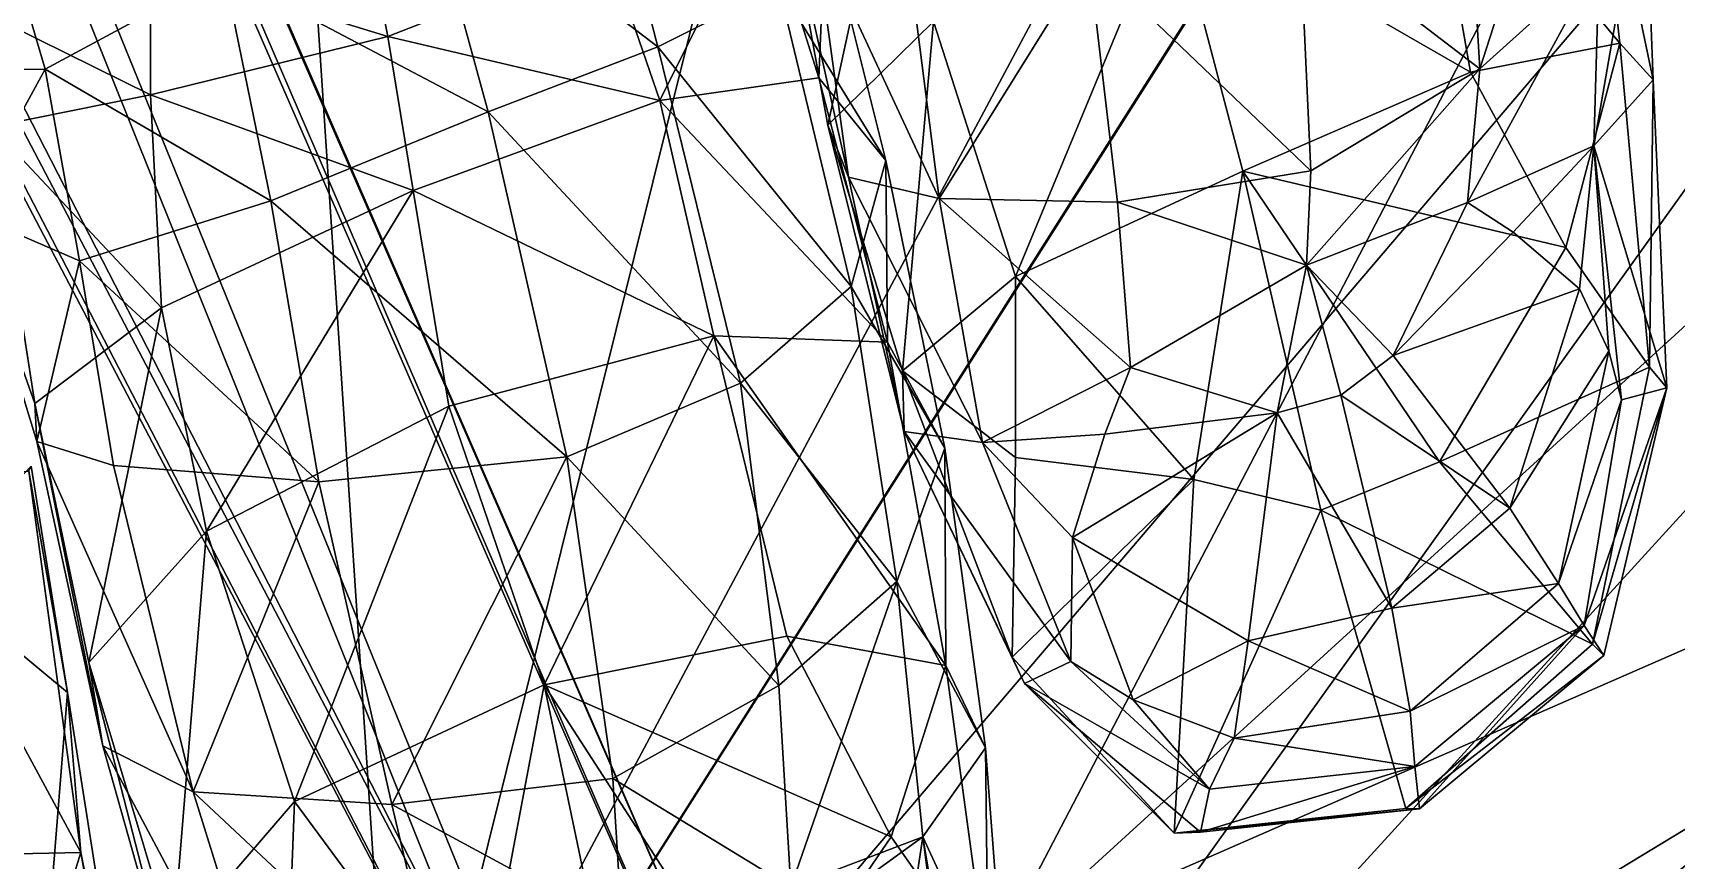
# Model space of a CAD drawing. Header units: metres. Extents: x -7.7 to 8, y -8.9 to 8.6.
# Drawn here: x 1.823 to 2.551, y -5.029 to -4.663 of the extents above; entities that cross this region are included whole.
import ezdxf

# ---------------------------------------------------------------- set-up
doc = ezdxf.new("R2010")
doc.units = ezdxf.units.M
doc.layers.add('LIBERTY', color=1, linetype='CONTINUOUS')

msp = doc.modelspace()

# ---------------------------------------------------------------- linework, layer by layer
at = {"layer": 'LIBERTY', "color": 7}
for points in [[(-7.53329, 8.63299, 0.068), (6.51222, 8.63299, 0.068), (-7.65053, -5.52977, 0.068)], [(-7.65053, -5.52977, 0.068), (6.51222, 8.63299, 0.068), (-7.53329, -5.64701, 0.068)], [(6.51222, 8.63299, 0.068), (6.62947, 8.51574, 0.068), (-7.53329, -5.64701, 0.068)], [(6.62947, 8.51574, 0.068), (6.51222, -5.64701, 0.068), (-7.53329, -5.64701, 0.068)], [(-7.53329, 8.51574, 1.70282), (-7.53329, -5.52977, 1.70282), (6.51222, -5.52977, 1.70282)], [(6.51222, 8.51574, 1.70282), (-7.53329, 8.51574, 1.70282), (6.51222, -5.52977, 1.70282)]]:
    msp.add_3dface(points, dxfattribs=at)
at = {"layer": 'LIBERTY', "color": 2}
for points in [[(0.533366, -2.19211, 45.8943), (2.08611, -5.21478, 47.3809), (0.784772, -2.01529, 45.7752)], [(2.16382, -5.1806, 47.3603), (0.784627, -2.01489, 45.7752), (0.784772, -2.01529, 45.7752)], [(2.16382, -5.1806, 47.3603), (1.01798, -2.55677, 45.9005), (0.784641, -2.01492, 45.7752)], [(2.08611, -5.21478, 47.3809), (2.16382, -5.1806, 47.3603), (0.784772, -2.01529, 45.7752)], [(0.768996, -2.70446, 45.9905), (2.08611, -5.21478, 47.3809), (0.533366, -2.19211, 45.8943)], [(1.01798, -2.55677, 45.9005), (2.15415, -5.19114, 47.3114), (1.011, -2.57185, 45.8611)], [(2.16382, -5.1806, 47.3603), (2.15415, -5.19114, 47.3114), (1.01798, -2.55677, 45.9005)], [(2.07639, -5.22532, 47.332), (0.76221, -2.71966, 45.9567), (1.011, -2.57185, 45.8611)], [(2.15415, -5.19114, 47.3114), (2.07639, -5.22532, 47.332), (1.011, -2.57185, 45.8611)], [(2.07639, -5.22532, 47.332), (0.768996, -2.70446, 45.9905), (0.76221, -2.71966, 45.9567)], [(2.07639, -5.22532, 47.332), (2.08611, -5.21478, 47.3809), (0.768996, -2.70446, 45.9905)]]:
    msp.add_3dface(points, dxfattribs=at)
at = {"layer": 'LIBERTY', "color": 8}
for points in [[(0.837603, -3.58755, 2.08622), (3.07244, -3.49215, 1.70282), (1.26745, -5.03989, 1.70282)], [(3.07402, -3.49209, 1.97996), (0.838988, -3.58749, 2.30801), (1.25611, -5.04654, 1.93382)], [(3.07402, -3.49209, 1.97996), (1.25611, -5.04654, 1.93382), (1.82723, -5.45562, 1.92482)], [(1.26745, -5.03989, 1.70282), (3.07244, -3.49215, 1.70282), (1.82723, -5.45562, 1.70282)], [(3.12937, -3.93, 1.92482), (3.07402, -3.49209, 1.97996), (1.82723, -5.45562, 1.92482)], [(3.07244, -3.49215, 1.70282), (2.08039, -5.39338, 1.70282), (1.82723, -5.45562, 1.70282)], [(3.07244, -3.49215, 1.70282), (3.12937, -3.93, 1.70282), (2.08039, -5.39338, 1.70282)], [(3.00093, -4.385, 1.92482), (3.12937, -3.93, 1.92482), (1.82723, -5.45562, 1.92482)], [(3.12937, -3.93, 1.70282), (3.00093, -4.385, 1.70282), (2.08039, -5.39338, 1.70282)], [(2.58812, -4.05362, 25.1271), (1.98435, -5.18416, 23.3192), (3.04254, -4.72209, 22.5882)], [(2.58812, -4.05362, 25.1271), (2.19497, -4.33821, 25.3996), (1.98435, -5.18416, 23.3192)], [(2.19497, -4.33821, 25.3996), (0.753664, -5.35601, 23.63), (1.98435, -5.18416, 23.3192)], [(2.19497, -4.33821, 25.3996), (1.19433, -4.59307, 25.9095), (0.753664, -5.35601, 23.63)], [(2.65704, -4.95274, 1.92482), (3.00093, -4.385, 1.92482), (1.82723, -5.45562, 1.92482)], [(3.00093, -4.385, 1.70282), (2.65704, -4.95274, 1.70282), (2.08039, -5.39338, 1.70282)], [(1.94279, -4.55399, 23.4351), (0.727654, -4.82437, 23.628), (0.895835, -4.4813, 15.1743)], [(1.94279, -4.55399, 23.4351), (2.69539, -4.50766, 22.9284), (3.04254, -4.72209, 22.5882)], [(2.50727, -4.54363, 2.40518), (2.45811, -4.58436, 2.47888), (2.4637, -4.67863, 2.38639)], [(2.50727, -4.54363, 2.40518), (2.4637, -4.67863, 2.38639), (2.51661, -4.63096, 2.32509)], [(0.727654, -4.82437, 23.628), (1.94279, -4.55399, 23.4351), (1.98435, -5.18416, 23.3192)], [(1.98435, -5.18416, 23.3192), (1.94279, -4.55399, 23.4351), (3.04254, -4.72209, 22.5882)], [(2.513, -4.55286, 2.0994), (2.52571, -4.66723, 2.02465), (2.43915, -4.56365, 1.94736)], [(2.513, -4.55286, 2.0994), (2.54048, -4.68345, 2.14466), (2.52571, -4.66723, 2.02465)], [(2.53662, -4.5836, 2.22238), (2.54048, -4.68345, 2.14466), (2.513, -4.55286, 2.0994)], [(2.07159, -4.55926, 2.48069), (1.99515, -4.58887, 2.51594), (2.09997, -4.6689, 2.47662)], [(2.07159, -4.55926, 2.48069), (2.09997, -4.6689, 2.47662), (2.15354, -4.64205, 2.40227)], [(2.43915, -4.56365, 1.94736), (2.45955, -4.68013, 1.88275), (2.32727, -4.60383, 1.87948)], [(2.43915, -4.56365, 1.94736), (2.52571, -4.66723, 2.02465), (2.45955, -4.68013, 1.88275)], [(1.82888, -4.6787, 2.4356), (1.79589, -4.56674, 2.40882), (1.77607, -4.67883, 2.21499)], [(1.82888, -4.6787, 2.4356), (1.90803, -4.63599, 2.50692), (1.79589, -4.56674, 2.40882)], [(2.17529, -4.70346, 2.19072), (2.15717, -4.60501, 2.26854), (2.20496, -4.56651, 2.07775)], [(2.17529, -4.70346, 2.19072), (2.20496, -4.56651, 2.07775), (2.22199, -4.6577, 2.00117)], [(2.45811, -4.58436, 2.47888), (2.38413, -4.61748, 2.51134), (2.4637, -4.67863, 2.38639)], [(2.53662, -4.5836, 2.22238), (2.51416, -4.7126, 2.24653), (2.54048, -4.68345, 2.14466)], [(2.51661, -4.63096, 2.32509), (2.51416, -4.7126, 2.24653), (2.53662, -4.5836, 2.22238)], [(2.02493, -4.69762, 2.50981), (1.99515, -4.58887, 2.51594), (1.90803, -4.63599, 2.50692)], [(1.99515, -4.58887, 2.51594), (2.02493, -4.69762, 2.50981), (2.09997, -4.6689, 2.47662)], [(2.14594, -4.60223, 2.11284), (2.10083, -4.69257, 1.99232), (2.07798, -4.62614, 1.98242)], [(2.14594, -4.60223, 2.11284), (2.17119, -4.68251, 2.13041), (2.10083, -4.69257, 1.99232)], [(2.17415, -4.61227, 2.26602), (2.17119, -4.68251, 2.13041), (2.14594, -4.60223, 2.11284)], [(1.98055, -4.66422, 1.92396), (1.87549, -4.63195, 1.91217), (1.96922, -4.60781, 1.89978)], [(2.07798, -4.62614, 1.98242), (1.98055, -4.66422, 1.92396), (1.96922, -4.60781, 1.89978)], [(2.18437, -4.72642, 2.28238), (2.15717, -4.60501, 2.26854), (2.17529, -4.70346, 2.19072)], [(2.18437, -4.72642, 2.28238), (2.16936, -4.61723, 2.35991), (2.15717, -4.60501, 2.26854)], [(2.25821, -4.77035, 1.91286), (2.22199, -4.6577, 2.00117), (2.32727, -4.60383, 1.87948)], [(2.25821, -4.77035, 1.91286), (2.32727, -4.60383, 1.87948), (2.35889, -4.72384, 1.81701)], [(2.32727, -4.60383, 1.87948), (2.45955, -4.68013, 1.88275), (2.35889, -4.72384, 1.81701)], [(2.17415, -4.61227, 2.26602), (2.15354, -4.64205, 2.40227), (2.2009, -4.7191, 2.25768)], [(2.22446, -4.73586, 2.35598), (2.16936, -4.61723, 2.35991), (2.18437, -4.72642, 2.28238)], [(2.21008, -4.62272, 2.43169), (2.16936, -4.61723, 2.35991), (2.22446, -4.73586, 2.35598)], [(2.17415, -4.61227, 2.26602), (2.2009, -4.7191, 2.25768), (2.17119, -4.68251, 2.13041)], [(2.29074, -4.62962, 2.4914), (2.21008, -4.62272, 2.43169), (2.22446, -4.73586, 2.35598)], [(2.38413, -4.61748, 2.51134), (2.29074, -4.62962, 2.4914), (2.389, -4.72372, 2.40739)], [(2.38413, -4.61748, 2.51134), (2.389, -4.72372, 2.40739), (2.4637, -4.67863, 2.38639)], [(2.07798, -4.62614, 1.98242), (2.10083, -4.69257, 1.99232), (1.98055, -4.66422, 1.92396)], [(2.30345, -4.73762, 2.40171), (2.29074, -4.62962, 2.4914), (2.22446, -4.73586, 2.35598)], [(2.389, -4.72372, 2.40739), (2.29074, -4.62962, 2.4914), (2.30345, -4.73762, 2.40171)], [(2.51661, -4.63096, 2.32509), (2.45832, -4.73769, 2.31176), (2.51416, -4.7126, 2.24653)], [(2.51661, -4.63096, 2.32509), (2.4637, -4.67863, 2.38639), (2.45832, -4.73769, 2.31176)], [(1.87557, -4.69009, 1.99081), (1.80047, -4.65311, 1.99191), (1.87549, -4.63195, 1.91217)], [(1.92869, -4.73699, 2.50144), (1.90803, -4.63599, 2.50692), (1.82888, -4.6787, 2.4356)], [(1.98055, -4.66422, 1.92396), (1.87557, -4.69009, 1.99081), (1.87549, -4.63195, 1.91217)], [(2.02493, -4.69762, 2.50981), (1.90803, -4.63599, 2.50692), (1.92869, -4.73699, 2.50144)], [(2.15354, -4.64205, 2.40227), (2.09997, -4.6689, 2.47662), (2.18559, -4.7749, 2.36898)], [(2.15354, -4.64205, 2.40227), (2.18559, -4.7749, 2.36898), (2.2009, -4.7191, 2.25768)], [(1.80521, -4.7042, 2.11669), (1.80047, -4.65311, 1.99191), (1.87557, -4.69009, 1.99081)], [(2.20822, -4.81207, 2.07599), (2.17529, -4.70346, 2.19072), (2.22199, -4.6577, 2.00117)], [(2.20822, -4.81207, 2.07599), (2.22199, -4.6577, 2.00117), (2.25821, -4.77035, 1.91286)], [(1.99176, -4.73236, 1.93539), (1.87557, -4.69009, 1.99081), (1.98055, -4.66422, 1.92396)], [(2.10083, -4.69257, 1.99232), (1.99176, -4.73236, 1.93539), (1.98055, -4.66422, 1.92396)], [(2.52571, -4.66723, 2.02465), (2.50182, -4.75767, 1.93351), (2.45955, -4.68013, 1.88275)], [(2.52571, -4.66723, 2.02465), (2.5388, -4.81049, 2.01456), (2.50182, -4.75767, 1.93351)], [(2.52571, -4.66723, 2.02465), (2.54048, -4.68345, 2.14466), (2.5388, -4.81049, 2.01456)], [(2.09997, -4.6689, 2.47662), (2.02493, -4.69762, 2.50981), (2.13655, -4.81754, 2.44366)], [(2.09997, -4.6689, 2.47662), (2.13655, -4.81754, 2.44366), (2.18559, -4.7749, 2.36898)], [(1.79427, -4.74197, 2.28256), (1.82888, -4.6787, 2.4356), (1.77607, -4.67883, 2.21499)], [(1.84403, -4.76348, 2.43736), (1.82888, -4.6787, 2.4356), (1.79427, -4.74197, 2.28256)], [(1.84403, -4.76348, 2.43736), (1.92869, -4.73699, 2.50144), (1.82888, -4.6787, 2.4356)], [(2.17119, -4.68251, 2.13041), (2.20163, -4.79949, 2.07304), (2.10083, -4.69257, 1.99232)], [(2.17119, -4.68251, 2.13041), (2.2009, -4.7191, 2.25768), (2.20163, -4.79949, 2.07304)], [(2.45955, -4.68013, 1.88275), (2.50182, -4.75767, 1.93351), (2.35889, -4.72384, 1.81701)], [(2.4637, -4.67863, 2.38639), (2.38704, -4.76541, 2.34002), (2.45832, -4.73769, 2.31176)], [(2.4637, -4.67863, 2.38639), (2.389, -4.72372, 2.40739), (2.38704, -4.76541, 2.34002)], [(1.88031, -4.78428, 2.065), (1.80521, -4.7042, 2.11669), (1.87557, -4.69009, 1.99081)], [(1.88031, -4.78428, 2.065), (1.87557, -4.69009, 1.99081), (1.99176, -4.73236, 1.93539)], [(2.54048, -4.68345, 2.14466), (2.51416, -4.7126, 2.24653), (2.54655, -4.81969, 2.13307)], [(2.54048, -4.68345, 2.14466), (2.54655, -4.81969, 2.13307), (2.5388, -4.81049, 2.01456)], [(1.99176, -4.73236, 1.93539), (2.10083, -4.69257, 1.99232), (2.12474, -4.79668, 1.93097)], [(2.10083, -4.69257, 1.99232), (2.20163, -4.79949, 2.07304), (2.12474, -4.79668, 1.93097)], [(1.82425, -4.82664, 2.25484), (1.79427, -4.74197, 2.28256), (1.80521, -4.7042, 2.11669)], [(1.82425, -4.82664, 2.25484), (1.80521, -4.7042, 2.11669), (1.88031, -4.78428, 2.065)], [(2.02493, -4.69762, 2.50981), (1.92869, -4.73699, 2.50144), (2.05967, -4.8502, 2.4822)], [(2.02493, -4.69762, 2.50981), (2.05967, -4.8502, 2.4822), (2.13655, -4.81754, 2.44366)], [(2.209, -4.83892, 2.18242), (2.17529, -4.70346, 2.19072), (2.20822, -4.81207, 2.07599)], [(2.18437, -4.72642, 2.28238), (2.17529, -4.70346, 2.19072), (2.209, -4.83892, 2.18242)], [(2.2009, -4.7191, 2.25768), (2.18559, -4.7749, 2.36898), (2.22707, -4.8464, 2.1917)], [(2.2009, -4.7191, 2.25768), (2.22707, -4.8464, 2.1917), (2.20163, -4.79949, 2.07304)], [(2.45832, -4.73769, 2.31176), (2.47851, -4.75076, 2.28972), (2.51416, -4.7126, 2.24653)], [(2.47851, -4.75076, 2.28972), (2.50779, -4.77594, 2.25659), (2.51416, -4.7126, 2.24653)], [(2.51416, -4.7126, 2.24653), (2.50779, -4.77594, 2.25659), (2.52079, -4.8034, 2.23289)], [(2.51416, -4.7126, 2.24653), (2.52079, -4.8034, 2.23289), (2.52648, -4.82499, 2.21589)], [(2.51416, -4.7126, 2.24653), (2.52648, -4.82499, 2.21589), (2.54655, -4.81969, 2.13307)], [(2.24363, -4.84377, 2.2694), (2.18437, -4.72642, 2.28238), (2.209, -4.83892, 2.18242)], [(2.22446, -4.73586, 2.35598), (2.18437, -4.72642, 2.28238), (2.24363, -4.84377, 2.2694)], [(2.33723, -4.86016, 1.9133), (2.25821, -4.77035, 1.91286), (2.35889, -4.72384, 1.81701)], [(2.389, -4.72372, 2.40739), (2.30345, -4.73762, 2.40171), (2.38704, -4.76541, 2.34002)], [(2.39339, -4.8738, 1.90233), (2.33723, -4.86016, 1.9133), (2.35889, -4.72384, 1.81701)], [(2.50182, -4.75767, 1.93351), (2.44587, -4.85232, 1.89613), (2.35889, -4.72384, 1.81701)], [(2.44587, -4.85232, 1.89613), (2.39339, -4.8738, 1.90233), (2.35889, -4.72384, 1.81701)], [(1.90023, -4.88304, 1.99465), (1.88031, -4.78428, 2.065), (1.99176, -4.73236, 1.93539)], [(1.90023, -4.88304, 1.99465), (1.99176, -4.73236, 1.93539), (2.00759, -4.82773, 1.8735)], [(1.99176, -4.73236, 1.93539), (2.12474, -4.79668, 1.93097), (2.00759, -4.82773, 1.8735)], [(1.94998, -4.86128, 2.47497), (1.92869, -4.73699, 2.50144), (1.84403, -4.76348, 2.43736)], [(2.05967, -4.8502, 2.4822), (1.92869, -4.73699, 2.50144), (1.94998, -4.86128, 2.47497)], [(2.30921, -4.81063, 2.32689), (2.22446, -4.73586, 2.35598), (2.24363, -4.84377, 2.2694)], [(2.30345, -4.73762, 2.40171), (2.22446, -4.73586, 2.35598), (2.30921, -4.81063, 2.32689)], [(2.38704, -4.76541, 2.34002), (2.30345, -4.73762, 2.40171), (2.30921, -4.81063, 2.32689)], [(2.38704, -4.76541, 2.34002), (2.42532, -4.80533, 2.31421), (2.45832, -4.73769, 2.31176)], [(2.45832, -4.73769, 2.31176), (2.42532, -4.80533, 2.31421), (2.47851, -4.75076, 2.28972)], [(1.82514, -4.84344, 2.34848), (1.84403, -4.76348, 2.43736), (1.79427, -4.74197, 2.28256)], [(1.82514, -4.84344, 2.34848), (1.79427, -4.74197, 2.28256), (1.82425, -4.82664, 2.25484)], [(2.47851, -4.75076, 2.28972), (2.42532, -4.80533, 2.31421), (2.50779, -4.77594, 2.25659)], [(2.50182, -4.75767, 1.93351), (2.5388, -4.81049, 2.01456), (2.44587, -4.85232, 1.89613)], [(1.85909, -4.854, 2.42133), (1.84403, -4.76348, 2.43736), (1.82514, -4.84344, 2.34848)], [(1.94998, -4.86128, 2.47497), (1.84403, -4.76348, 2.43736), (1.85909, -4.854, 2.42133)], [(2.38704, -4.76541, 2.34002), (2.30921, -4.81063, 2.32689), (2.37402, -4.83072, 2.32302)], [(2.38704, -4.76541, 2.34002), (2.37402, -4.83072, 2.32302), (2.40223, -4.82292, 2.32021)], [(2.38704, -4.76541, 2.34002), (2.40223, -4.82292, 2.32021), (2.42532, -4.80533, 2.31421)], [(2.18559, -4.7749, 2.36898), (2.13655, -4.81754, 2.44366), (2.20573, -4.90533, 2.29385)], [(2.18559, -4.7749, 2.36898), (2.20573, -4.90533, 2.29385), (2.22707, -4.8464, 2.1917)], [(2.25827, -4.8505, 1.97331), (2.20822, -4.81207, 2.07599), (2.25821, -4.77035, 1.91286)], [(2.33723, -4.86016, 1.9133), (2.25827, -4.8505, 1.97331), (2.25821, -4.77035, 1.91286)], [(2.42532, -4.80533, 2.31421), (2.47699, -4.87288, 2.26816), (2.50779, -4.77594, 2.25659)], [(2.50779, -4.77594, 2.25659), (2.47699, -4.87288, 2.26816), (2.52079, -4.8034, 2.23289)], [(1.84828, -4.94107, 2.18355), (1.82425, -4.82664, 2.25484), (1.88031, -4.78428, 2.065)], [(1.84828, -4.94107, 2.18355), (1.88031, -4.78428, 2.065), (1.90023, -4.88304, 1.99465)], [(2.00759, -4.82773, 1.8735), (2.12474, -4.79668, 1.93097), (2.04972, -4.95094, 1.81601)], [(2.12474, -4.79668, 1.93097), (2.15711, -4.9295, 1.87657), (2.04972, -4.95094, 1.81601)], [(2.12474, -4.79668, 1.93097), (2.22745, -4.94247, 2.00741), (2.15711, -4.9295, 1.87657)], [(2.20163, -4.79949, 2.07304), (2.22745, -4.94247, 2.00741), (2.12474, -4.79668, 1.93097)], [(2.20163, -4.79949, 2.07304), (2.22707, -4.8464, 2.1917), (2.22745, -4.94247, 2.00741)], [(2.42532, -4.80533, 2.31421), (2.40223, -4.82292, 2.32021), (2.47699, -4.87288, 2.26816)], [(2.47699, -4.87288, 2.26816), (2.49851, -4.90612, 2.23656), (2.52079, -4.8034, 2.23289)], [(2.52079, -4.8034, 2.23289), (2.49851, -4.90612, 2.23656), (2.52648, -4.82499, 2.21589)], [(2.25677, -4.9387, 2.06392), (2.20822, -4.81207, 2.07599), (2.25827, -4.8505, 1.97331)], [(2.209, -4.83892, 2.18242), (2.20822, -4.81207, 2.07599), (2.25677, -4.9387, 2.06392)], [(2.29784, -4.84021, 2.30789), (2.30921, -4.81063, 2.32689), (2.24363, -4.84377, 2.2694)], [(2.37402, -4.83072, 2.32302), (2.30921, -4.81063, 2.32689), (2.29784, -4.84021, 2.30789)], [(2.5388, -4.81049, 2.01456), (2.51362, -4.93296, 2.03043), (2.44587, -4.85232, 1.89613)], [(2.54655, -4.81969, 2.13307), (2.51362, -4.93296, 2.03043), (2.5388, -4.81049, 2.01456)], [(2.13655, -4.81754, 2.44366), (2.05967, -4.8502, 2.4822), (2.15348, -4.95127, 2.35863)], [(2.13655, -4.81754, 2.44366), (2.15348, -4.95127, 2.35863), (2.20573, -4.90533, 2.29385)], [(2.50988, -4.92478, 2.21443), (2.51862, -4.93809, 2.1469), (2.54655, -4.81969, 2.13307)], [(2.52648, -4.82499, 2.21589), (2.50988, -4.92478, 2.21443), (2.54655, -4.81969, 2.13307)], [(2.54655, -4.81969, 2.13307), (2.51862, -4.93809, 2.1469), (2.51362, -4.93296, 2.03043)], [(0.753664, -5.35601, 23.63), (0.727654, -4.82437, 23.628), (1.98435, -5.18416, 23.3192)], [(1.85435, -4.97791, 2.27418), (1.82514, -4.84344, 2.34848), (1.82425, -4.82664, 2.25484)], [(1.85435, -4.97791, 2.27418), (1.82425, -4.82664, 2.25484), (1.84828, -4.94107, 2.18355)], [(1.9392, -5.00255, 1.91113), (1.90023, -4.88304, 1.99465), (2.00759, -4.82773, 1.8735)], [(1.9392, -5.00255, 1.91113), (2.00759, -4.82773, 1.8735), (2.04972, -4.95094, 1.81601)], [(2.40223, -4.82292, 2.32021), (2.37402, -4.83072, 2.32302), (2.42483, -4.91716, 2.27901)], [(2.40223, -4.82292, 2.32021), (2.42483, -4.91716, 2.27901), (2.47699, -4.87288, 2.26816)], [(2.52648, -4.82499, 2.21589), (2.49851, -4.90612, 2.23656), (2.50988, -4.92478, 2.21443)], [(2.37402, -4.83072, 2.32302), (2.29784, -4.84021, 2.30789), (2.28345, -4.88587, 2.28021)], [(2.36129, -4.93151, 2.28586), (2.37402, -4.83072, 2.32302), (2.28345, -4.88587, 2.28021)], [(2.37402, -4.83072, 2.32302), (2.36129, -4.93151, 2.28586), (2.42483, -4.91716, 2.27901)], [(2.26225, -4.9504, 2.16864), (2.209, -4.83892, 2.18242), (2.25677, -4.9387, 2.06392)], [(2.28272, -4.94069, 2.23806), (2.209, -4.83892, 2.18242), (2.26225, -4.9504, 2.16864)], [(2.28272, -4.94069, 2.23806), (2.24363, -4.84377, 2.2694), (2.209, -4.83892, 2.18242)], [(2.28345, -4.88587, 2.28021), (2.29784, -4.84021, 2.30789), (2.24363, -4.84377, 2.2694)], [(1.85909, -4.854, 2.42133), (1.82514, -4.84344, 2.34848), (1.89438, -4.99826, 2.34575)], [(1.89438, -4.99826, 2.34575), (1.82514, -4.84344, 2.34848), (1.85435, -4.97791, 2.27418)], [(2.22707, -4.8464, 2.1917), (2.20573, -4.90533, 2.29385), (2.24493, -4.97892, 2.1243)], [(2.22707, -4.8464, 2.1917), (2.24493, -4.97892, 2.1243), (2.22745, -4.94247, 2.00741)], [(2.28345, -4.88587, 2.28021), (2.24363, -4.84377, 2.2694), (2.28272, -4.94069, 2.23806)], [(1.82165, -4.85658, 2.20432), (1.84467, -5.02521, 2.12733), (1.75581, -4.86129, 1.95711)], [(1.82265, -4.85434, 2.32341), (1.77644, -4.9026, 2.3718), (1.83879, -4.95439, 2.26747)], [(1.82265, -4.85434, 2.32341), (1.83879, -4.95439, 2.26747), (1.82165, -4.85658, 2.20432)], [(1.82165, -4.85658, 2.20432), (1.83879, -4.95439, 2.26747), (1.84467, -5.02521, 2.12733)], [(1.94998, -4.86128, 2.47497), (1.85909, -4.854, 2.42133), (1.89438, -4.99826, 2.34575)], [(2.05967, -4.8502, 2.4822), (1.94998, -4.86128, 2.47497), (1.98235, -5.00393, 2.3898)], [(2.05967, -4.8502, 2.4822), (1.98235, -5.00393, 2.3898), (2.08013, -4.99247, 2.38705)], [(2.05967, -4.8502, 2.4822), (2.08013, -4.99247, 2.38705), (2.15348, -4.95127, 2.35863)], [(2.25677, -4.9387, 2.06392), (2.25827, -4.8505, 1.97331), (2.33723, -4.86016, 1.9133)], [(2.51362, -4.93296, 2.03043), (2.39339, -4.8738, 1.90233), (2.44587, -4.85232, 1.89613)], [(1.75581, -4.86129, 1.95711), (1.84467, -5.02521, 2.12733), (1.77387, -5.02669, 1.91802)], [(1.98235, -5.00393, 2.3898), (1.94998, -4.86128, 2.47497), (1.89438, -4.99826, 2.34575)], [(2.32854, -5.0166, 2.07179), (2.25677, -4.9387, 2.06392), (2.33723, -4.86016, 1.9133)], [(2.32854, -5.0166, 2.07179), (2.33723, -4.86016, 1.9133), (2.39339, -4.8738, 1.90233)], [(2.43098, -5.00573, 2.05214), (2.32854, -5.0166, 2.07179), (2.39339, -4.8738, 1.90233)], [(2.51362, -4.93296, 2.03043), (2.43098, -5.00573, 2.05214), (2.39339, -4.8738, 1.90233)], [(2.47699, -4.87288, 2.26816), (2.42483, -4.91716, 2.27901), (2.49851, -4.90612, 2.23656)], [(1.88541, -5.0651, 2.07426), (1.84828, -4.94107, 2.18355), (1.90023, -4.88304, 1.99465)], [(1.88541, -5.0651, 2.07426), (1.90023, -4.88304, 1.99465), (1.9392, -5.00255, 1.91113)], [(2.31032, -4.95762, 2.24778), (2.28345, -4.88587, 2.28021), (2.28272, -4.94069, 2.23806)], [(2.36129, -4.93151, 2.28586), (2.28345, -4.88587, 2.28021), (2.31032, -4.95762, 2.24778)], [(1.77644, -4.9026, 2.3718), (1.81854, -5.08385, 2.3613), (1.8269, -5.10348, 2.34227)], [(1.77644, -4.9026, 2.3718), (1.8269, -5.10348, 2.34227), (1.83879, -4.95439, 2.26747)], [(2.20573, -4.90533, 2.29385), (2.15348, -4.95127, 2.35863), (2.15884, -5.04045, 2.29201)], [(2.20573, -4.90533, 2.29385), (2.15884, -5.04045, 2.29201), (2.2173, -5.01825, 2.22484)], [(2.20573, -4.90533, 2.29385), (2.2173, -5.01825, 2.22484), (2.24493, -4.97892, 2.1243)], [(2.42483, -4.91716, 2.27901), (2.43297, -4.9626, 2.24354), (2.49851, -4.90612, 2.23656)], [(2.49851, -4.90612, 2.23656), (2.43297, -4.9626, 2.24354), (2.50988, -4.92478, 2.21443)], [(2.42483, -4.91716, 2.27901), (2.36129, -4.93151, 2.28586), (2.43297, -4.9626, 2.24354)], [(2.15711, -4.9295, 1.87657), (2.2033, -5.01819, 1.92748), (2.04972, -4.95094, 1.81601)], [(2.22745, -4.94247, 2.00741), (2.2033, -5.01819, 1.92748), (2.15711, -4.9295, 1.87657)], [(2.43297, -4.9626, 2.24354), (2.43494, -4.98717, 2.21869), (2.50988, -4.92478, 2.21443)], [(2.50988, -4.92478, 2.21443), (2.43494, -4.98717, 2.21869), (2.43709, -5.00578, 2.15756)], [(2.50988, -4.92478, 2.21443), (2.43709, -5.00578, 2.15756), (2.51862, -4.93809, 2.1469)], [(2.3551, -4.97453, 2.25394), (2.36129, -4.93151, 2.28586), (2.31032, -4.95762, 2.24778)], [(2.36129, -4.93151, 2.28586), (2.3551, -4.97453, 2.25394), (2.43297, -4.9626, 2.24354)], [(2.51862, -4.93809, 2.1469), (2.43098, -5.00573, 2.05214), (2.51362, -4.93296, 2.03043)], [(1.85435, -4.97791, 2.27418), (1.84828, -4.94107, 2.18355), (1.89199, -5.11126, 2.18099)], [(1.89199, -5.11126, 2.18099), (1.84828, -4.94107, 2.18355), (1.88541, -5.0651, 2.07426)], [(2.22745, -4.94247, 2.00741), (2.24611, -5.0797, 2.00673), (2.2033, -5.01819, 1.92748)], [(2.22745, -4.94247, 2.00741), (2.24493, -4.97892, 2.1243), (2.24611, -5.0797, 2.00673)], [(2.32854, -5.0166, 2.07179), (2.26225, -4.9504, 2.16864), (2.25677, -4.9387, 2.06392)], [(2.34414, -4.99711, 2.22941), (2.28272, -4.94069, 2.23806), (2.26225, -4.9504, 2.16864)], [(2.31032, -4.95762, 2.24778), (2.28272, -4.94069, 2.23806), (2.34414, -4.99711, 2.22941)], [(2.51862, -4.93809, 2.1469), (2.43709, -5.00578, 2.15756), (2.43098, -5.00573, 2.05214)], [(2.01949, -5.11132, 1.91315), (1.9392, -5.00255, 1.91113), (2.04972, -4.95094, 1.81601)], [(2.08638, -5.12641, 1.9013), (2.01949, -5.11132, 1.91315), (2.04972, -4.95094, 1.81601)], [(2.2033, -5.01819, 1.92748), (2.14673, -5.1009, 1.89343), (2.04972, -4.95094, 1.81601)], [(2.14673, -5.1009, 1.89343), (2.08638, -5.12641, 1.9013), (2.04972, -4.95094, 1.81601)], [(2.15348, -4.95127, 2.35863), (2.08013, -4.99247, 2.38705), (2.15884, -5.04045, 2.29201)], [(2.34007, -5.01611, 2.17404), (2.26225, -4.9504, 2.16864), (2.32854, -5.0166, 2.07179)], [(2.34007, -5.01611, 2.17404), (2.34414, -4.99711, 2.22941), (2.26225, -4.9504, 2.16864)], [(1.83879, -4.95439, 2.26747), (1.8269, -5.10348, 2.34227), (1.86926, -5.14858, 2.25884)], [(2.08039, -5.39338, 1.92482), (2.65704, -4.95274, 1.92482), (1.82723, -5.45562, 1.92482)], [(1.83879, -4.95439, 2.26747), (1.86926, -5.14858, 2.25884), (1.84467, -5.02521, 2.12733)], [(2.65704, -4.95274, 1.70282), (2.49832, -5.14455, 1.70282), (2.08039, -5.39338, 1.70282)], [(2.49832, -5.14455, 1.92482), (2.65704, -4.95274, 1.92482), (2.08039, -5.39338, 1.92482)], [(2.3551, -4.97453, 2.25394), (2.31032, -4.95762, 2.24778), (2.34414, -4.99711, 2.22941)], [(2.65704, -4.95274, 1.70282), (2.66271, -4.97038, 1.70282), (2.49832, -5.14455, 1.70282)], [(2.65704, -4.95274, 1.92482), (2.49832, -5.14455, 1.92482), (2.66271, -4.97038, 1.90912)], [(2.43297, -4.9626, 2.24354), (2.3551, -4.97453, 2.25394), (2.43494, -4.98717, 2.21869)], [(2.49832, -5.14455, 1.70282), (2.66271, -4.97038, 1.70282), (2.51587, -5.14796, 1.70282)], [(2.66271, -4.97038, 1.90912), (2.49832, -5.14455, 1.92482), (2.51587, -5.14796, 1.90912)], [(2.66271, -4.97038, 1.70282), (2.51587, -5.14796, 1.90912), (2.51587, -5.14796, 1.70282)], [(2.66271, -4.97038, 1.90912), (2.51587, -5.14796, 1.90912), (2.66271, -4.97038, 1.70282)], [(1.89438, -4.99826, 2.34575), (1.85435, -4.97791, 2.27418), (1.93573, -5.13092, 2.26604)], [(1.93573, -5.13092, 2.26604), (1.85435, -4.97791, 2.27418), (1.89199, -5.11126, 2.18099)], [(2.24493, -4.97892, 2.1243), (2.2173, -5.01825, 2.22484), (2.25415, -5.09831, 2.12339)], [(2.24493, -4.97892, 2.1243), (2.25415, -5.09831, 2.12339), (2.24611, -5.0797, 2.00673)], [(2.3551, -4.97453, 2.25394), (2.34414, -4.99711, 2.22941), (2.43494, -4.98717, 2.21869)], [(2.43494, -4.98717, 2.21869), (2.34007, -5.01611, 2.17404), (2.43709, -5.00578, 2.15756)], [(2.43494, -4.98717, 2.21869), (2.34414, -4.99711, 2.22941), (2.34007, -5.01611, 2.17404)], [(2.08013, -4.99247, 2.38705), (1.98235, -5.00393, 2.3898), (2.08426, -5.05905, 2.32572)], [(2.08013, -4.99247, 2.38705), (2.08426, -5.05905, 2.32572), (2.15884, -5.04045, 2.29201)], [(1.93552, -5.09918, 1.9725), (1.88541, -5.0651, 2.07426), (1.9392, -5.00255, 1.91113)], [(2.00554, -5.10236, 2.31828), (1.89438, -4.99826, 2.34575), (1.93573, -5.13092, 2.26604)], [(1.98235, -5.00393, 2.3898), (1.89438, -4.99826, 2.34575), (2.00554, -5.10236, 2.31828)], [(2.01949, -5.11132, 1.91315), (1.93552, -5.09918, 1.9725), (1.9392, -5.00255, 1.91113)], [(2.08426, -5.05905, 2.32572), (1.98235, -5.00393, 2.3898), (2.00554, -5.10236, 2.31828)], [(2.43709, -5.00578, 2.15756), (2.32854, -5.0166, 2.07179), (2.43098, -5.00573, 2.05214)], [(2.43709, -5.00578, 2.15756), (2.34007, -5.01611, 2.17404), (2.32854, -5.0166, 2.07179)], [(2.2033, -5.01819, 1.92748), (2.24611, -5.0797, 2.00673), (2.14673, -5.1009, 1.89343)], [(2.15884, -5.04045, 2.29201), (2.18079, -5.04461, 2.26935), (2.2173, -5.01825, 2.22484)], [(2.18079, -5.04461, 2.26935), (2.21116, -5.05836, 2.23831), (2.2173, -5.01825, 2.22484)], [(2.2173, -5.01825, 2.22484), (2.21116, -5.05836, 2.23831), (2.22605, -5.08609, 2.21873)], [(2.2173, -5.01825, 2.22484), (2.22605, -5.08609, 2.21873), (2.23217, -5.10846, 2.20569)], [(2.2173, -5.01825, 2.22484), (2.23217, -5.10846, 2.20569), (2.25415, -5.09831, 2.12339)], [(1.84467, -5.02521, 2.12733), (1.82025, -5.10379, 2.00208), (1.77387, -5.02669, 1.91802)], [(1.84467, -5.02521, 2.12733), (1.87437, -5.19266, 2.12528), (1.82025, -5.10379, 2.00208)], [(1.84467, -5.02521, 2.12733), (1.86926, -5.14858, 2.25884), (1.87437, -5.19266, 2.12528)]]:
    msp.add_3dface(points, dxfattribs=at)

doc.saveas('drawing.dxf')
